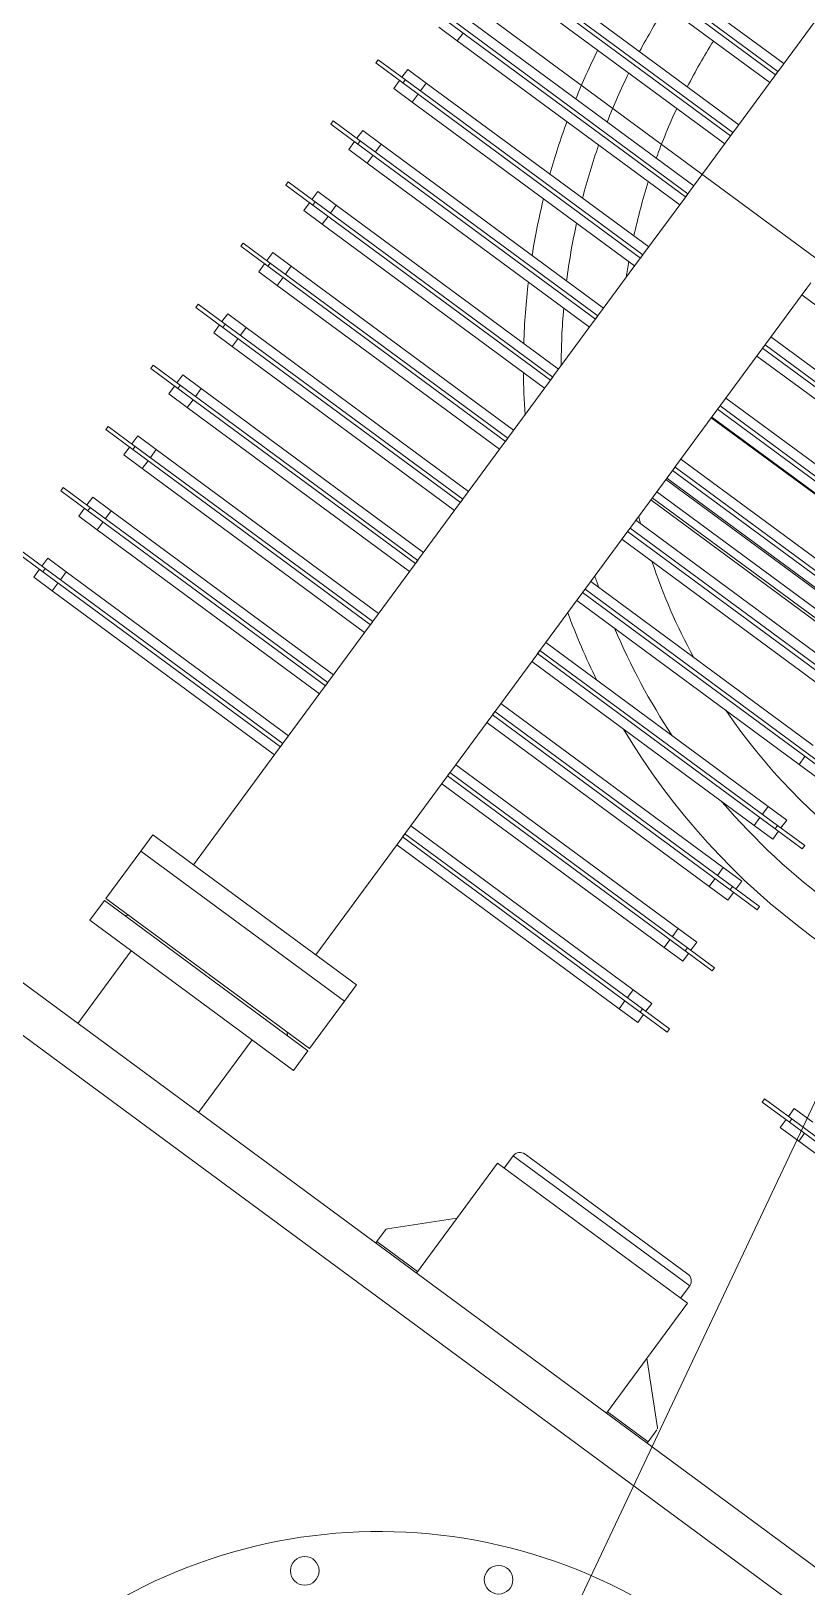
# Model space of a CAD drawing. Header units: metres. Extents: x 432095 to 435012, y 2470938 to 2473256.
# Drawn here: x 433771.258 to 433771.718, y 2471291.382 to 2471292.304 of the extents above; entities that cross this region are included whole.
import ezdxf

# ---------------------------------------------------------------- set-up
doc = ezdxf.new("R2010")
doc.units = ezdxf.units.M
doc.header["$MEASUREMENT"] = 0
doc.linetypes.add('MB D$0$HIDDEN', pattern=[0.375, 0.25, -0.125])
doc.layers.add('cong trinh tram 110kv', color=7, linetype='Continuous', lineweight=5)
doc.layers.add('MB D$0$net dut du kien lam', color=8, linetype='MB D$0$HIDDEN', lineweight=20)

# ---------------------------------------------------------------- blocks, each defined once
blk = doc.blocks.new('MB D$0$MBA 63')
at = {"layer": 'MB D$0$net dut du kien lam', "color": 0, "linetype": 'ByBlock', "ltscale": 3}
blk.add_lwpolyline([(104138.6, 27512.25), (104138.6, 33512.25), (100638.6, 33512.25), (100638.6, 27512.25)], close=True, dxfattribs=at)
blk = doc.blocks.new('MB D$0$mba 1')
at = {"layer": 'cong trinh tram 110kv'}
for p, q in [((-15437.71, 5068.95), (-20581.71, 5068.95)), ((-20581.71, 5043.95), (-15412.71, 5043.95)), ((-19872.21, 5043.95), (-19872.21, 4990.45)), ((-19783.21, 5043.95), (-19783.21, 4990.45)), ((-19652.71, 5042.87), (-19652.71, 5043.95)), ((-19652.71, 5034.14), (-19652.71, 5042.87)), ((-19622.71, 5042.87), (-19652.71, 5042.87)), ((-19622.71, 5043.95), (-19622.71, 4962.95)), ((-19482.71, 5043.95), (-19482.71, 4962.95)), ((-19452.71, 5042.87), (-19482.71, 5042.87)), ((-19452.71, 5042.87), (-19452.71, 5043.95)), ((-19452.71, 5034.14), (-19452.71, 5042.87)), ((-19652.18, 5033.03), (-19622.71, 5003.55)), ((-19482.71, 5003.55), (-19453.24, 5033.03)), ((-19902.71, 4990.45), (-19752.71, 4990.45)), ((-19902.71, 4975.95), (-19902.71, 4990.45)), ((-19752.71, 4975.95), (-19752.71, 4990.45)), ((-19902.71, 4975.95), (-19752.71, 4975.95)), ((-19902.71, 4974.45), (-19902.71, 4939.45)), ((-19752.71, 4974.45), (-19902.71, 4974.45)), ((-19886.21, 4974.45), (-19887.71, 4975.95)), ((-19769.21, 4974.45), (-19767.71, 4975.95)), ((-19752.71, 4974.45), (-19752.71, 4939.45)), ((-19622.71, 4962.95), (-19482.71, 4962.95)), ((-19617.71, 4962.95), (-19617.71, 4953.95)), ((-19487.71, 4962.95), (-19487.71, 4953.95)), ((-19617.71, 4953.95), (-19487.71, 4953.95)), ((-19492.71, 4948.95), (-19612.71, 4948.95)), ((-19752.71, 4939.45), (-19902.71, 4939.45)), ((-19902.71, 4939.45), (-19752.71, 4939.45)), ((-19902.71, 4939.45), (-19902.71, 4927.45)), ((-19752.71, 4939.45), (-19752.71, 4927.45)), ((-19752.71, 4927.45), (-19902.71, 4927.45)), ((-19872.71, 4927.45), (-19872.71, 4841.45)), ((-19782.71, 4927.45), (-19782.71, 4841.45)), ((-20036.55, 4846.45), (-20050.21, 4846.45)), ((-20050.21, 4846.45), (-20050.21, 4840.65)), ((-20036.55, 4846.45), (-19872.71, 4846.45)), ((-20036.55, 4846.45), (-20036.55, 4840.65)), ((-19782.71, 4846.45), (-19618.87, 4846.45)), ((-19605.21, 4846.45), (-19618.87, 4846.45)), ((-19618.87, 4846.45), (-19618.87, 4840.65)), ((-19605.21, 4846.45), (-19605.21, 4840.65)), ((-19486.55, 4846.45), (-19500.21, 4846.45)), ((-19500.21, 4846.45), (-19500.21, 4840.65)), ((-19486.55, 4846.45), (-19322.71, 4846.45)), ((-19486.55, 4846.45), (-19486.55, 4840.65)), ((-20067.71, 4840.65), (-20047.71, 4840.65)), ((-20047.71, 4838.25), (-20067.71, 4838.25)), ((-20050.21, 4832.45), (-20050.21, 4838.25)), ((-20047.71, 4838.25), (-20047.71, 4840.65)), ((-19872.71, 4840.65), (-20047.71, 4840.65)), ((-20047.71, 4838.25), (-19872.71, 4838.25)), ((-20036.55, 4832.45), (-20036.55, 4838.25)), ((-19872.71, 4841.45), (-19872.71, 4837.45)), ((-19872.71, 4838.25), (-19872.71, 4840.65)), ((-19872.71, 4837.45), (-19872.71, 4796.45)), ((-19782.71, 4837.45), (-19782.71, 4841.45)), ((-19607.71, 4840.65), (-19782.71, 4840.65)), ((-19782.71, 4840.65), (-19782.71, 4838.25)), ((-19782.71, 4838.25), (-19607.71, 4838.25)), ((-19782.71, 4837.45), (-19782.71, 4796.45)), ((-19618.87, 4832.45), (-19618.87, 4838.25)), ((-19607.71, 4840.65), (-19587.71, 4840.65)), ((-19607.71, 4840.65), (-19607.71, 4838.25)), ((-19587.71, 4838.25), (-19607.71, 4838.25)), ((-19605.21, 4832.45), (-19605.21, 4838.25)), ((-19587.71, 4838.25), (-19587.71, 4840.65)), ((-19517.71, 4840.65), (-19497.71, 4840.65)), ((-19517.71, 4840.65), (-19517.71, 4838.25)), ((-19497.71, 4838.25), (-19517.71, 4838.25)), ((-19500.21, 4832.45), (-19500.21, 4838.25)), ((-19497.71, 4838.25), (-19497.71, 4840.65)), ((-19322.71, 4840.65), (-19497.71, 4840.65)), ((-19497.71, 4838.25), (-19322.71, 4838.25)), ((-20050.21, 4832.45), (-20036.55, 4832.45)), ((-19872.71, 4832.45), (-20036.55, 4832.45)), ((-19618.87, 4832.45), (-19782.71, 4832.45)), ((-19618.87, 4832.45), (-19605.21, 4832.45)), ((-19500.21, 4832.45), (-19486.55, 4832.45)), ((-20036.55, 4801.45), (-20050.21, 4801.45)), ((-20050.21, 4801.45), (-20050.21, 4795.65)), ((-20036.55, 4801.45), (-19872.71, 4801.45)), ((-20036.55, 4801.45), (-20036.55, 4795.65)), ((-19872.71, 4796.45), (-19872.71, 4792.45)), ((-19782.71, 4801.45), (-19618.87, 4801.45)), ((-19782.71, 4792.45), (-19782.71, 4796.45)), ((-19605.21, 4801.45), (-19618.87, 4801.45)), ((-19618.87, 4801.45), (-19618.87, 4795.65)), ((-19605.21, 4801.45), (-19605.21, 4795.65)), ((-20067.71, 4795.65), (-20047.71, 4795.65)), ((-20067.71, 4795.65), (-20067.71, 4793.25)), ((-20047.71, 4793.25), (-20067.71, 4793.25)), ((-20050.21, 4787.45), (-20050.21, 4793.25)), ((-20050.21, 4787.45), (-20036.55, 4787.45)), ((-20047.71, 4793.25), (-20047.71, 4795.65)), ((-19872.71, 4795.65), (-20047.71, 4795.65)), ((-20047.71, 4793.25), (-19872.71, 4793.25)), ((-20036.55, 4787.45), (-20036.55, 4793.25)), ((-19872.71, 4787.45), (-20036.55, 4787.45)), ((-19872.71, 4793.25), (-19872.71, 4795.65)), ((-19872.71, 4792.45), (-19872.71, 4751.45)), ((-19607.71, 4795.65), (-19782.71, 4795.65)), ((-19782.71, 4795.65), (-19782.71, 4793.25)), ((-19782.71, 4793.25), (-19607.71, 4793.25)), ((-19782.71, 4792.45), (-19782.71, 4751.45)), ((-19618.87, 4787.45), (-19782.71, 4787.45)), ((-19618.87, 4787.45), (-19618.87, 4793.25)), ((-19618.87, 4787.45), (-19605.21, 4787.45)), ((-19607.71, 4795.65), (-19587.71, 4795.65)), ((-19607.71, 4795.65), (-19607.71, 4793.25)), ((-19587.71, 4793.25), (-19607.71, 4793.25)), ((-19605.21, 4787.45), (-19605.21, 4793.25)), ((-19587.71, 4793.25), (-19587.71, 4795.65)), ((-20067.71, 4750.65), (-20047.71, 4750.65)), ((-20067.71, 4750.65), (-20067.71, 4748.25)), ((-20036.55, 4756.45), (-20050.21, 4756.45)), ((-20050.21, 4756.45), (-20050.21, 4750.65)), ((-20047.71, 4748.25), (-20047.71, 4750.65)), ((-19872.71, 4750.65), (-20047.71, 4750.65)), ((-20036.55, 4756.45), (-19872.71, 4756.45)), ((-20036.55, 4756.45), (-20036.55, 4750.65)), ((-19872.71, 4751.45), (-19872.71, 4747.45)), ((-19872.71, 4748.25), (-19872.71, 4750.65)), ((-19782.71, 4756.45), (-19618.87, 4756.45)), ((-19782.71, 4747.45), (-19782.71, 4751.45)), ((-19607.71, 4750.65), (-19782.71, 4750.65)), ((-19782.71, 4750.65), (-19782.71, 4748.25)), ((-19605.21, 4756.45), (-19618.87, 4756.45)), ((-19618.87, 4756.45), (-19618.87, 4750.65)), ((-19607.71, 4750.65), (-19587.71, 4750.65)), ((-19607.71, 4750.65), (-19607.71, 4748.25)), ((-19605.21, 4756.45), (-19605.21, 4750.65)), ((-19587.71, 4748.25), (-19587.71, 4750.65)), ((-20047.71, 4748.25), (-20067.71, 4748.25)), ((-20050.21, 4742.45), (-20050.21, 4748.25)), ((-20050.21, 4742.45), (-20036.55, 4742.45)), ((-20047.71, 4748.25), (-19872.71, 4748.25)), ((-20036.55, 4742.45), (-20036.55, 4748.25)), ((-19872.71, 4742.45), (-20036.55, 4742.45)), ((-19872.71, 4747.45), (-19872.71, 4706.45)), ((-19782.71, 4748.25), (-19607.71, 4748.25)), ((-19782.71, 4747.45), (-19782.71, 4706.45)), ((-19618.87, 4742.45), (-19782.71, 4742.45)), ((-19618.87, 4742.45), (-19618.87, 4748.25)), ((-19618.87, 4742.45), (-19605.21, 4742.45)), ((-19587.71, 4748.25), (-19607.71, 4748.25)), ((-19605.21, 4742.45), (-19605.21, 4748.25)), ((-20067.71, 4705.65), (-20047.71, 4705.65)), ((-20067.71, 4705.65), (-20067.71, 4703.25)), ((-20036.55, 4711.45), (-20050.21, 4711.45)), ((-20050.21, 4711.45), (-20050.21, 4705.65)), ((-20047.71, 4703.25), (-20047.71, 4705.65)), ((-19872.71, 4705.65), (-20047.71, 4705.65)), ((-20036.55, 4711.45), (-19872.71, 4711.45)), ((-20036.55, 4711.45), (-20036.55, 4705.65)), ((-19872.71, 4706.45), (-19872.71, 4702.45)), ((-19872.71, 4703.25), (-19872.71, 4705.65)), ((-19782.71, 4711.45), (-19618.87, 4711.45)), ((-19782.71, 4702.45), (-19782.71, 4706.45)), ((-19607.71, 4705.65), (-19782.71, 4705.65)), ((-19782.71, 4705.65), (-19782.71, 4703.25)), ((-19605.21, 4711.45), (-19618.87, 4711.45)), ((-19618.87, 4711.45), (-19618.87, 4705.65)), ((-19607.71, 4705.65), (-19587.71, 4705.65)), ((-19607.71, 4705.65), (-19607.71, 4703.25)), ((-19605.21, 4711.45), (-19605.21, 4705.65)), ((-19587.71, 4703.25), (-19587.71, 4705.65)), ((-20047.71, 4703.25), (-20067.71, 4703.25)), ((-20050.21, 4697.45), (-20050.21, 4703.25)), ((-20050.21, 4697.45), (-20036.55, 4697.45)), ((-20047.71, 4703.25), (-19872.71, 4703.25)), ((-20036.55, 4697.45), (-20036.55, 4703.25)), ((-19872.71, 4697.45), (-20036.55, 4697.45)), ((-19872.71, 4702.45), (-19872.71, 4661.45)), ((-19782.71, 4703.25), (-19607.71, 4703.25)), ((-19782.71, 4702.45), (-19782.71, 4661.45)), ((-19618.87, 4697.45), (-19782.71, 4697.45)), ((-19618.87, 4697.45), (-19618.87, 4703.25)), ((-19618.87, 4697.45), (-19605.21, 4697.45)), ((-19587.71, 4703.25), (-19607.71, 4703.25)), ((-19605.21, 4697.45), (-19605.21, 4703.25)), ((-20067.71, 4660.65), (-20047.71, 4660.65)), ((-20067.71, 4660.65), (-20067.71, 4658.25)), ((-20047.71, 4658.25), (-20067.71, 4658.25)), ((-20036.55, 4666.45), (-20050.21, 4666.45)), ((-20050.21, 4666.45), (-20050.21, 4660.65)), ((-20050.21, 4652.45), (-20050.21, 4658.25)), ((-20047.71, 4658.25), (-20047.71, 4660.65)), ((-19872.71, 4660.65), (-20047.71, 4660.65)), ((-20047.71, 4658.25), (-19872.71, 4658.25)), ((-20036.55, 4666.45), (-19872.71, 4666.45)), ((-20036.55, 4666.45), (-20036.55, 4660.65)), ((-20036.55, 4652.45), (-20036.55, 4658.25)), ((-19872.71, 4661.45), (-19872.71, 4657.45)), ((-19872.71, 4658.25), (-19872.71, 4660.65)), ((-19782.71, 4666.45), (-19618.87, 4666.45)), ((-19782.71, 4657.45), (-19782.71, 4661.45)), ((-19607.71, 4660.65), (-19782.71, 4660.65)), ((-19782.71, 4660.65), (-19782.71, 4658.25)), ((-19782.71, 4658.25), (-19607.71, 4658.25)), ((-19605.21, 4666.45), (-19618.87, 4666.45)), ((-19618.87, 4666.45), (-19618.87, 4660.65)), ((-20050.21, 4652.45), (-20036.55, 4652.45)), ((-19872.71, 4652.45), (-20036.55, 4652.45)), ((-19872.71, 4657.45), (-19872.71, 4616.45)), ((-19782.71, 4657.45), (-19782.71, 4616.45)), ((-19618.87, 4652.45), (-19782.71, 4652.45)), ((-20036.55, 4621.45), (-20050.21, 4621.45)), ((-20050.21, 4621.45), (-20050.21, 4615.65)), ((-20036.55, 4621.45), (-19872.71, 4621.45)), ((-20036.55, 4621.45), (-20036.55, 4615.65)), ((-19782.71, 4621.45), (-19618.87, 4621.45)), ((-20067.71, 4615.65), (-20047.71, 4615.65)), ((-20067.71, 4615.65), (-20067.71, 4613.25)), ((-20047.71, 4613.25), (-20067.71, 4613.25)), ((-20050.21, 4607.45), (-20050.21, 4613.25)), ((-20047.71, 4613.25), (-20047.71, 4615.65)), ((-19872.71, 4615.65), (-20047.71, 4615.65)), ((-20047.71, 4613.25), (-19872.71, 4613.25)), ((-20036.55, 4607.45), (-20036.55, 4613.25)), ((-19872.71, 4616.45), (-19872.71, 4612.45)), ((-19872.71, 4613.25), (-19872.71, 4615.65)), ((-19872.71, 4612.45), (-19872.71, 4571.45)), ((-19782.71, 4612.45), (-19782.71, 4616.45)), ((-19607.71, 4615.65), (-19782.71, 4615.65)), ((-19782.71, 4615.65), (-19782.71, 4613.25)), ((-19782.71, 4613.25), (-19607.71, 4613.25)), ((-19782.71, 4612.45), (-19782.71, 4571.45)), ((-20050.21, 4607.45), (-20036.55, 4607.45)), ((-19872.71, 4607.45), (-20036.55, 4607.45)), ((-19618.87, 4607.45), (-19782.71, 4607.45)), ((-19782.71, 4592.45), (-19322.71, 4592.45)), ((-19782.71, 4590.95), (-19322.71, 4590.95)), ((-19782.71, 4586.45), (-19322.71, 4586.45)), ((-20036.55, 4576.45), (-20050.21, 4576.45)), ((-20050.21, 4576.45), (-20050.21, 4570.65)), ((-20036.55, 4576.45), (-19872.71, 4576.45)), ((-20036.55, 4576.45), (-20036.55, 4570.65)), ((-19782.71, 4577.45), (-19322.71, 4577.45)), ((-19782.71, 4576.45), (-19618.87, 4576.45)), ((-20067.71, 4570.65), (-20047.71, 4570.65)), ((-20067.71, 4570.65), (-20067.71, 4568.25)), ((-20047.71, 4568.25), (-20067.71, 4568.25)), ((-20050.21, 4562.45), (-20050.21, 4568.25)), ((-20047.71, 4568.25), (-20047.71, 4570.65)), ((-19872.71, 4570.65), (-20047.71, 4570.65)), ((-20047.71, 4568.25), (-19872.71, 4568.25)), ((-20036.55, 4562.45), (-20036.55, 4568.25)), ((-19872.71, 4571.45), (-19872.71, 4567.45)), ((-19872.71, 4568.25), (-19872.71, 4570.65)), ((-19872.71, 4567.45), (-19872.71, 4526.45)), ((-19782.71, 4567.45), (-19782.71, 4571.45)), ((-19607.71, 4570.65), (-19782.71, 4570.65)), ((-19782.71, 4570.65), (-19782.71, 4568.25)), ((-19782.71, 4568.25), (-19607.71, 4568.25)), ((-19782.71, 4567.45), (-19782.71, 4526.45)), ((-20050.21, 4562.45), (-20036.55, 4562.45)), ((-19872.71, 4562.45), (-20036.55, 4562.45)), ((-19618.87, 4562.45), (-19782.71, 4562.45)), ((-20036.55, 4531.45), (-20050.21, 4531.45)), ((-20050.21, 4531.45), (-20050.21, 4525.65)), ((-20036.55, 4531.45), (-19872.71, 4531.45)), ((-20036.55, 4531.45), (-20036.55, 4525.65)), ((-19782.71, 4531.95), (-19322.71, 4531.95)), ((-19782.71, 4531.45), (-19618.87, 4531.45)), ((-20067.71, 4525.65), (-20047.71, 4525.65)), ((-20067.71, 4525.65), (-20067.71, 4523.25)), ((-20047.71, 4523.25), (-20067.71, 4523.25)), ((-20050.21, 4517.45), (-20050.21, 4523.25)), ((-20047.71, 4523.25), (-20047.71, 4525.65)), ((-19872.71, 4525.65), (-20047.71, 4525.65)), ((-20047.71, 4523.25), (-19872.71, 4523.25)), ((-20036.55, 4517.45), (-20036.55, 4523.25)), ((-19872.71, 4526.45), (-19872.71, 4522.45)), ((-19872.71, 4523.25), (-19872.71, 4525.65)), ((-19872.71, 4522.45), (-19872.71, 4481.45)), ((-19782.71, 4522.45), (-19782.71, 4526.45)), ((-19607.71, 4525.65), (-19782.71, 4525.65)), ((-19782.71, 4525.65), (-19782.71, 4523.25)), ((-19782.71, 4523.25), (-19607.71, 4523.25)), ((-19782.71, 4522.45), (-19782.71, 4481.45)), ((-20050.21, 4517.45), (-20036.55, 4517.45)), ((-19872.71, 4517.45), (-20036.55, 4517.45)), ((-19618.87, 4517.45), (-19782.71, 4517.45)), ((-20036.55, 4486.45), (-20050.21, 4486.45)), ((-20050.21, 4486.45), (-20050.21, 4480.65)), ((-20036.55, 4486.45), (-19872.71, 4486.45)), ((-20036.55, 4486.45), (-20036.55, 4480.65)), ((-19782.71, 4486.45), (-19618.87, 4486.45)), ((-20067.71, 4480.65), (-20047.71, 4480.65)), ((-20067.71, 4480.65), (-20067.71, 4478.25)), ((-20047.71, 4478.25), (-20067.71, 4478.25)), ((-20050.21, 4472.45), (-20050.21, 4478.25)), ((-20047.71, 4478.25), (-20047.71, 4480.65)), ((-19872.71, 4480.65), (-20047.71, 4480.65)), ((-20047.71, 4478.25), (-19872.71, 4478.25)), ((-20036.55, 4472.45), (-20036.55, 4478.25)), ((-19872.71, 4481.45), (-19872.71, 4477.45)), ((-19872.71, 4478.25), (-19872.71, 4480.65)), ((-19872.71, 4477.45), (-19872.71, 4436.45)), ((-19782.71, 4477.45), (-19782.71, 4481.45)), ((-19607.71, 4480.65), (-19782.71, 4480.65)), ((-19782.71, 4480.65), (-19782.71, 4478.25)), ((-19782.71, 4478.25), (-19607.71, 4478.25)), ((-19782.71, 4477.45), (-19782.71, 4436.45)), ((-20050.21, 4472.45), (-20036.55, 4472.45)), ((-19872.71, 4472.45), (-20036.55, 4472.45)), ((-19618.87, 4472.45), (-19782.71, 4472.45)), ((-20036.55, 4441.45), (-20050.21, 4441.45)), ((-20036.55, 4441.45), (-19872.71, 4441.45)), ((-20036.55, 4441.45), (-20036.55, 4435.65)), ((-19782.71, 4441.45), (-19618.87, 4441.45)), ((-19872.71, 4435.65), (-20047.71, 4435.65)), ((-20047.71, 4433.25), (-19872.71, 4433.25)), ((-19872.71, 4436.45), (-19872.71, 4432.45)), ((-19872.71, 4433.25), (-19872.71, 4435.65)), ((-19872.71, 4432.45), (-19872.71, 4391.45)), ((-19782.71, 4432.45), (-19782.71, 4436.45)), ((-19872.71, 4427.45), (-20036.55, 4427.45)), ((-19872.71, 4390.65), (-20047.71, 4390.65)), ((-20036.55, 4396.45), (-19872.71, 4396.45)), ((-19872.71, 4391.45), (-19872.71, 4387.45)), ((-19872.71, 4388.25), (-19872.71, 4390.65)), ((-20047.71, 4388.25), (-19872.71, 4388.25)), ((-19872.71, 4382.45), (-20036.55, 4382.45)), ((-19872.71, 4387.45), (-19872.71, 4346.45)), ((-19872.71, 4345.65), (-20047.71, 4345.65)), ((-20036.55, 4351.45), (-19872.71, 4351.45)), ((-19872.71, 4346.45), (-19872.71, 4342.45)), ((-19872.71, 4343.25), (-19872.71, 4345.65)), ((-20047.71, 4343.25), (-19872.71, 4343.25)), ((-19872.71, 4337.45), (-20036.55, 4337.45)), ((-19872.71, 4342.45), (-19872.71, 4301.45))]:
    blk.add_line(p, q, dxfattribs=at)
for centre in [(-19571.31, 5225.35), (-19475.6, 5161.4)]:
    blk.add_circle(centre, 8.5, dxfattribs=at)
for centre, radius, start, end in [((-19362.71, 5433.95), 315, 105.65482, 74.34518), ((-19612.71, 4953.95), 5, 180, 270), ((-19492.71, 4953.95), 5, 270, 0), ((-19552.71, 4324.45), 419.7, 67.23359, 112.76641), ((-19552.71, 4324.45), 397.3, 76.92422, 103.07578), ((-19552.71, 4324.45), 419.7, 117.28555, 123.23075), ((-19552.71, 4324.45), 397.3, 110.14335, 120.59263), ((-19552.71, 4324.45), 362.5, 70.63896, 109.36104), ((-19552.71, 4324.45), 397.3, 124.3537, 125.37361), ((-19552.71, 4324.45), 362.5, 115.19993, 124.98418), ((-19552.71, 4324.45), 362.5, 128.67624, 129.38163), ((-19552.71, 4324.45), 419.7, 139.68082, 143.09924), ((-19552.71, 4324.45), 419.7, 145.45359, 150.44815), ((-19552.71, 4324.45), 397.3, 143.65219, 148.59963), ((-19552.71, 4324.45), 419.7, 152.62233, 157.29471), ((-19552.71, 4324.45), 397.3, 150.93658, 155.93637), ((-19552.71, 4324.45), 362.5, 151.97695, 153.45526), ((-19552.71, 4324.45), 419.7, 159.35149, 163.81311), ((-19552.71, 4324.45), 397.3, 158.1293, 162.87323), ((-19552.71, 4324.45), 362.5, 155.90343, 161.17016), ((-19552.71, 4324.45), 419.7, 165.79369, 170.12195), ((-19552.71, 4324.45), 397.3, 164.97449, 169.55902), ((-19552.71, 4324.45), 362.5, 163.49267, 168.54369), ((-19552.71, 4324.45), 397.3, 171.60568, 176.10326), ((-19552.71, 4324.45), 362.5, 170.7931, 175.7285)]:
    blk.add_arc(centre, radius, start, end, dxfattribs=at)
for centre, major_axis, start_param, end_param in [((-19647.71, 5034.14), (-5, 0), 0, 0.463648), ((-19457.71, 5034.14), (5, 0), 5.819538, 6.283185)]:
    blk.add_ellipse(centre, major_axis=major_axis, ratio=0.5, start_param=start_param, end_param=end_param, dxfattribs=at)

msp = doc.modelspace()

# ---------------------------------------------------------------- linework, layer by layer
at = {"layer": 'cong trinh tram 110kv'}
msp.add_lwpolyline([(433778.29225, 2471301.61431), (433778.29225, 2471301.61431), (433777.6169, 2471299.938), (433776.06822, 2471298.59484), (433774.58391, 2471296.58061), (433773.07422, 2471294.53056), (433771.43509, 2471291.05909)], dxfattribs=at)

# ---------------------------------------------------------------- block references
at = {"layer": 'cong trinh tram 110kv', "yscale": 0.00100000003283925, "zscale": 0.001}
for name, p, xscale, rotation in [('MB D$0$MBA 63', (433808.37737, 2471390.16975), 0.001000000045165598, 233.6153637256497), ('MB D$0$mba 1', (433790.27619, 2471283.98794), -0.001000000032834317, 143.6153590623919)]:
    msp.add_blockref(name, p, dxfattribs=dict(at, xscale=xscale, rotation=rotation))

doc.saveas('drawing.dxf')
